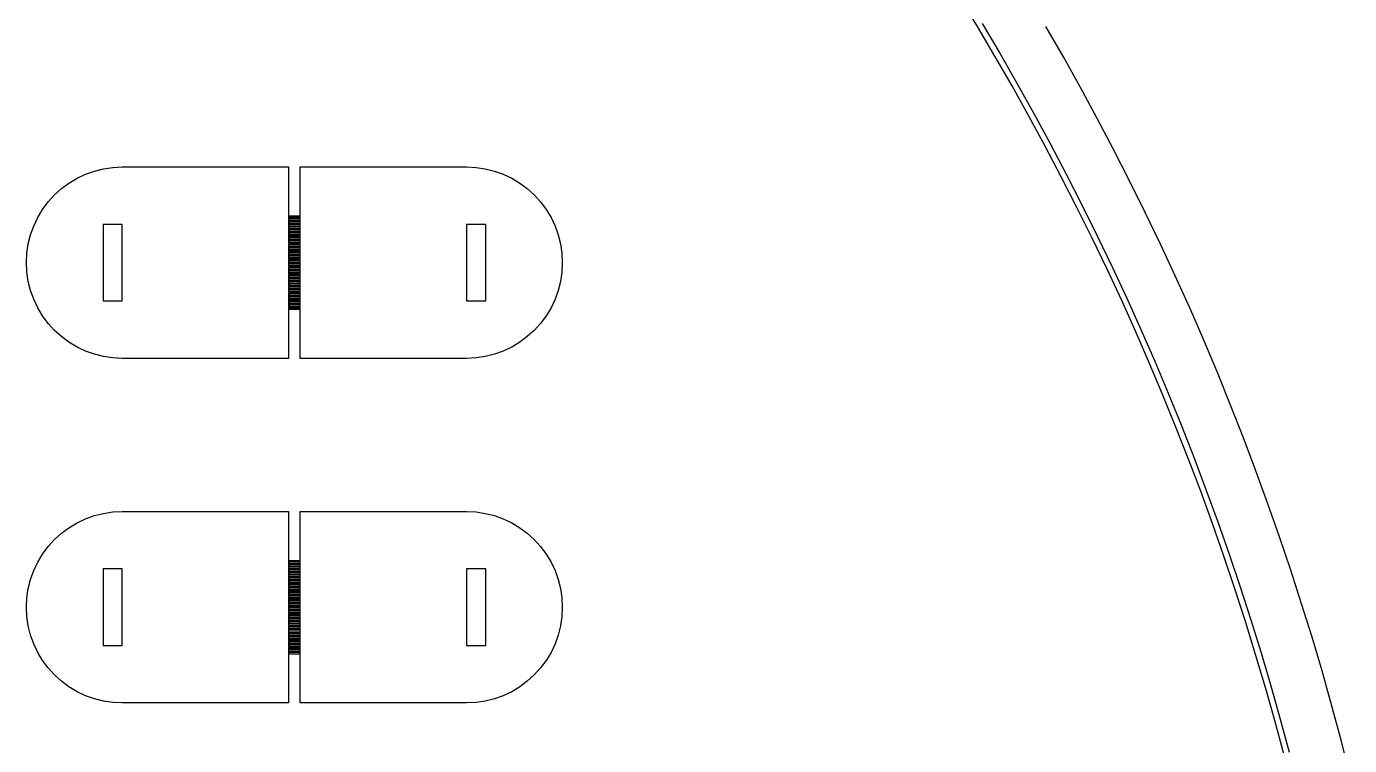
# Model space of a CAD drawing. Extents: x -16 to 132, y -40 to 113.
# Drawn here: x 94.08 to 129.43, y 56.13 to 75.33 of the extents above; entities that cross this region are included whole.
import ezdxf

# ---------------------------------------------------------------- set-up
doc = ezdxf.new("R2010")
doc.units = 0

msp = doc.modelspace()

# ---------------------------------------------------------------- linework, layer by layer
for p, q in [((119.486, 75.3327), (119.008, 76.1185)), ((119.954, 74.5412), (119.486, 75.3327)), ((119.614, 75.4099), (120.083, 74.6167)), ((121.782, 74.5203), (121.314, 75.3343)), ((120.083, 74.6167), (120.542, 73.8179)), ((120.412, 73.744), (119.954, 74.5412)), ((122.24, 73.7007), (121.782, 74.5203)), ((120.86, 72.9412), (120.412, 73.744)), ((120.542, 73.8179), (120.991, 73.0135)), ((122.687, 72.8754), (122.24, 73.7007)), ((121.298, 72.133), (120.86, 72.9412)), ((120.991, 73.0135), (121.431, 72.2037)), ((123.125, 72.0448), (122.687, 72.8754)), ((121.727, 71.3195), (121.298, 72.133)), ((121.431, 72.2037), (121.86, 71.3885)), ((123.552, 71.2089), (123.125, 72.0448)), ((95.6574, 71.3874), (95.8936, 71.4719)), ((95.8936, 71.4719), (96.1369, 71.5329)), ((96.1369, 71.5329), (96.3851, 71.5697)), ((96.3851, 71.5697), (96.6357, 71.582)), ((96.6357, 71.582), (101.084, 71.582)), ((101.084, 71.582), (101.084, 70.2782)), ((101.391, 70.2782), (101.391, 71.582)), ((101.391, 71.582), (105.839, 71.582)), ((105.839, 71.582), (106.09, 71.5697)), ((106.09, 71.5697), (106.338, 71.5329)), ((106.338, 71.5329), (106.581, 71.4719)), ((106.581, 71.4719), (106.817, 71.3874)), ((95.0139, 71.0017), (95.2154, 71.1511)), ((95.2154, 71.1511), (95.4306, 71.2801)), ((95.4306, 71.2801), (95.6574, 71.3874)), ((106.817, 71.3874), (107.044, 71.2801)), ((107.044, 71.2801), (107.259, 71.1511)), ((107.259, 71.1511), (107.461, 71.0017)), ((122.145, 70.5007), (121.727, 71.3195)), ((121.86, 71.3885), (122.279, 70.5682)), ((123.969, 70.3677), (123.552, 71.2089)), ((94.6595, 70.6473), (94.828, 70.8332)), ((94.828, 70.8332), (95.0139, 71.0017)), ((107.461, 71.0017), (107.647, 70.8332)), ((107.647, 70.8332), (107.815, 70.6473)), ((94.3811, 70.2306), (94.5101, 70.4458)), ((94.5101, 70.4458), (94.6595, 70.6473)), ((107.815, 70.6473), (107.965, 70.4458)), ((107.965, 70.4458), (108.094, 70.2306)), ((122.554, 69.6769), (122.145, 70.5007)), ((122.279, 70.5682), (122.688, 69.7427)), ((124.376, 69.5216), (123.969, 70.3677)), ((94.1893, 69.7676), (94.2738, 70.0038)), ((94.2738, 70.0038), (94.3811, 70.2306)), ((96.6357, 70.0481), (96.1244, 70.0481)), ((96.1244, 70.0481), (96.1244, 68.0029)), ((96.6357, 68.0029), (96.6357, 70.0481)), ((101.084, 70.2782), (101.391, 70.2782)), ((101.391, 70.2679), (101.084, 70.2679)), ((101.084, 70.2679), (101.084, 70.2373)), ((101.084, 70.2373), (101.391, 70.2373)), ((101.391, 70.227), (101.084, 70.227)), ((101.084, 70.227), (101.084, 70.1964)), ((101.084, 70.1964), (101.391, 70.1964)), ((101.391, 70.1861), (101.084, 70.1861)), ((101.084, 70.1861), (101.084, 70.1555)), ((101.084, 70.1555), (101.391, 70.1555)), ((101.391, 70.1452), (101.084, 70.1452)), ((101.084, 70.1452), (101.084, 70.1145)), ((101.084, 70.1145), (101.391, 70.1145)), ((101.391, 70.1043), (101.084, 70.1043)), ((101.084, 70.1043), (101.084, 70.0737)), ((101.084, 70.0737), (101.391, 70.0737)), ((101.391, 70.0634), (101.084, 70.0634)), ((101.084, 70.0634), (101.084, 70.0327)), ((101.084, 70.0327), (101.391, 70.0327)), ((101.391, 70.0225), (101.084, 70.0225)), ((101.084, 70.0225), (101.084, 69.9918)), ((101.084, 69.9918), (101.391, 69.9918)), ((101.391, 70.2373), (101.391, 70.2679)), ((101.391, 70.1964), (101.391, 70.227)), ((101.391, 70.1555), (101.391, 70.1861)), ((101.391, 70.1145), (101.391, 70.1452)), ((101.391, 70.0737), (101.391, 70.1043)), ((101.391, 70.0327), (101.391, 70.0634)), ((101.391, 69.9918), (101.391, 70.0225)), ((106.35, 70.0481), (105.839, 70.0481)), ((105.839, 70.0481), (105.839, 68.0029)), ((106.35, 68.0029), (106.35, 70.0481)), ((108.094, 70.2306), (108.201, 70.0038)), ((108.201, 70.0038), (108.286, 69.7676)), ((94.1283, 69.5242), (94.1893, 69.7676)), ((101.391, 69.9816), (101.084, 69.9816)), ((101.084, 69.9816), (101.084, 69.9509)), ((101.084, 69.9509), (101.391, 69.9509)), ((101.391, 69.9407), (101.084, 69.9407)), ((101.084, 69.9407), (101.084, 69.91)), ((101.084, 69.91), (101.391, 69.91)), ((101.391, 69.8998), (101.084, 69.8998)), ((101.084, 69.8998), (101.084, 69.8691)), ((101.084, 69.8691), (101.391, 69.8691)), ((101.391, 69.8589), (101.084, 69.8589)), ((101.084, 69.8589), (101.084, 69.8282)), ((101.084, 69.8282), (101.391, 69.8282)), ((101.391, 69.818), (101.084, 69.818)), ((101.084, 69.818), (101.084, 69.7873)), ((101.084, 69.7873), (101.391, 69.7873)), ((101.391, 69.7771), (101.084, 69.7771)), ((101.084, 69.7771), (101.084, 69.7464)), ((101.084, 69.7464), (101.391, 69.7464)), ((101.391, 69.7362), (101.084, 69.7362)), ((101.084, 69.7362), (101.084, 69.7055)), ((101.084, 69.7055), (101.391, 69.7055)), ((101.391, 69.6953), (101.084, 69.6953)), ((101.084, 69.6953), (101.084, 69.6646)), ((101.084, 69.6646), (101.391, 69.6646)), ((101.391, 69.6544), (101.084, 69.6544)), ((101.084, 69.6544), (101.084, 69.6237)), ((101.391, 69.9509), (101.391, 69.9816)), ((101.391, 69.91), (101.391, 69.9407)), ((101.391, 69.8691), (101.391, 69.8998)), ((101.391, 69.8282), (101.391, 69.8589)), ((101.391, 69.7873), (101.391, 69.818)), ((101.391, 69.7464), (101.391, 69.7771)), ((101.391, 69.7055), (101.391, 69.7362)), ((101.391, 69.6646), (101.391, 69.6953)), ((101.391, 69.6237), (101.391, 69.6544)), ((108.286, 69.7676), (108.346, 69.5242)), ((122.952, 68.8482), (122.554, 69.6769)), ((122.688, 69.7427), (123.087, 68.9123)), ((94.0915, 69.2761), (94.1283, 69.5242)), ((101.084, 69.6237), (101.391, 69.6237)), ((101.391, 69.6135), (101.084, 69.6135)), ((101.084, 69.6135), (101.084, 69.5828)), ((101.084, 69.5828), (101.391, 69.5828)), ((101.391, 69.5726), (101.084, 69.5726)), ((101.084, 69.5726), (101.084, 69.5419)), ((101.084, 69.5419), (101.391, 69.5419)), ((101.391, 69.5317), (101.084, 69.5317)), ((101.084, 69.5317), (101.084, 69.501)), ((101.084, 69.501), (101.391, 69.501)), ((101.391, 69.4908), (101.084, 69.4908)), ((101.084, 69.4908), (101.084, 69.4601)), ((101.084, 69.4601), (101.391, 69.4601)), ((101.391, 69.4499), (101.084, 69.4499)), ((101.084, 69.4499), (101.084, 69.4192)), ((101.084, 69.4192), (101.391, 69.4192)), ((101.391, 69.409), (101.084, 69.409)), ((101.084, 69.409), (101.084, 69.3783)), ((101.084, 69.3783), (101.391, 69.3783)), ((101.391, 69.3681), (101.084, 69.3681)), ((101.084, 69.3681), (101.084, 69.3374)), ((101.084, 69.3374), (101.391, 69.3374)), ((101.391, 69.3272), (101.084, 69.3272)), ((101.084, 69.3272), (101.084, 69.2965)), ((101.084, 69.2965), (101.391, 69.2965)), ((101.391, 69.2862), (101.084, 69.2862)), ((101.084, 69.2862), (101.084, 69.2556)), ((101.391, 69.5828), (101.391, 69.6135)), ((101.391, 69.5419), (101.391, 69.5726)), ((101.391, 69.501), (101.391, 69.5317)), ((101.391, 69.4601), (101.391, 69.4908)), ((101.391, 69.4192), (101.391, 69.4499)), ((101.391, 69.3783), (101.391, 69.409)), ((101.391, 69.3374), (101.391, 69.3681)), ((101.391, 69.2965), (101.391, 69.3272)), ((101.391, 69.2556), (101.391, 69.2862)), ((108.346, 69.5242), (108.383, 69.2761)), ((124.772, 68.6705), (124.376, 69.5216)), ((94.0792, 69.0255), (94.0915, 69.2761)), ((94.0915, 68.7749), (94.0792, 69.0255)), ((101.084, 69.2556), (101.391, 69.2556)), ((101.391, 69.2453), (101.084, 69.2453)), ((101.084, 69.2453), (101.084, 69.2147)), ((101.084, 69.2147), (101.391, 69.2147)), ((101.391, 69.2044), (101.084, 69.2044)), ((101.084, 69.2044), (101.084, 69.1738)), ((101.084, 69.1738), (101.391, 69.1738)), ((101.391, 69.1635), (101.084, 69.1635)), ((101.084, 69.1635), (101.084, 69.1329)), ((101.084, 69.1329), (101.391, 69.1329)), ((101.391, 69.1226), (101.084, 69.1226)), ((101.084, 69.1226), (101.084, 69.0919)), ((101.084, 69.0919), (101.391, 69.0919)), ((101.391, 69.0817), (101.084, 69.0817)), ((101.084, 69.0817), (101.084, 69.0511)), ((101.084, 69.0511), (101.391, 69.0511)), ((101.391, 69.0408), (101.084, 69.0408)), ((101.084, 69.0408), (101.084, 69.0101)), ((101.084, 69.0101), (101.391, 69.0101)), ((101.391, 68.9999), (101.084, 68.9999)), ((101.084, 68.9999), (101.084, 68.9693)), ((101.084, 68.9693), (101.391, 68.9693)), ((101.391, 68.959), (101.084, 68.959)), ((101.084, 68.959), (101.084, 68.9284)), ((101.391, 69.2147), (101.391, 69.2453)), ((101.391, 69.1738), (101.391, 69.2044)), ((101.391, 69.1329), (101.391, 69.1635)), ((101.391, 69.0919), (101.391, 69.1226)), ((101.391, 69.0511), (101.391, 69.0817)), ((101.391, 69.0101), (101.391, 69.0408)), ((101.391, 68.9693), (101.391, 68.9999)), ((101.391, 68.9284), (101.391, 68.959)), ((108.383, 69.2761), (108.396, 69.0255)), ((108.396, 69.0255), (108.383, 68.7749)), ((94.1283, 68.5267), (94.0915, 68.7749)), ((101.084, 68.9284), (101.391, 68.9284)), ((101.391, 68.9181), (101.084, 68.9181)), ((101.084, 68.9181), (101.084, 68.8875)), ((101.084, 68.8875), (101.391, 68.8875)), ((101.391, 68.8772), (101.084, 68.8772)), ((101.084, 68.8772), (101.084, 68.8465)), ((101.084, 68.8465), (101.391, 68.8465)), ((101.391, 68.8363), (101.084, 68.8363)), ((101.084, 68.8363), (101.084, 68.8056)), ((101.084, 68.8056), (101.391, 68.8056)), ((101.391, 68.7954), (101.084, 68.7954)), ((101.084, 68.7954), (101.084, 68.7647)), ((101.084, 68.7647), (101.391, 68.7647)), ((101.391, 68.7545), (101.084, 68.7545)), ((101.084, 68.7545), (101.084, 68.7238)), ((101.084, 68.7238), (101.391, 68.7238)), ((101.391, 68.7136), (101.084, 68.7136)), ((101.084, 68.7136), (101.084, 68.6829)), ((101.084, 68.6829), (101.391, 68.6829)), ((101.391, 68.6727), (101.084, 68.6727)), ((101.084, 68.6727), (101.084, 68.642)), ((101.084, 68.642), (101.391, 68.642)), ((101.391, 68.6318), (101.084, 68.6318)), ((101.084, 68.6318), (101.084, 68.6011)), ((101.084, 68.6011), (101.391, 68.6011)), ((101.391, 68.5909), (101.084, 68.5909)), ((101.084, 68.5909), (101.084, 68.5602)), ((101.391, 68.8875), (101.391, 68.9181)), ((101.391, 68.8465), (101.391, 68.8772)), ((101.391, 68.8056), (101.391, 68.8363)), ((101.391, 68.7647), (101.391, 68.7954)), ((101.391, 68.7238), (101.391, 68.7545)), ((101.391, 68.6829), (101.391, 68.7136)), ((101.391, 68.642), (101.391, 68.6727)), ((101.391, 68.6011), (101.391, 68.6318)), ((101.391, 68.5602), (101.391, 68.5909)), ((108.383, 68.7749), (108.346, 68.5267)), ((123.34, 68.0146), (122.952, 68.8482)), ((123.087, 68.9123), (123.476, 68.077)), ((125.157, 67.8146), (124.772, 68.6705)), ((94.1893, 68.2834), (94.1283, 68.5267)), ((94.2738, 68.0472), (94.1893, 68.2834)), ((101.084, 68.5602), (101.391, 68.5602)), ((101.391, 68.55), (101.084, 68.55)), ((101.084, 68.55), (101.084, 68.5193)), ((101.084, 68.5193), (101.391, 68.5193)), ((101.391, 68.5091), (101.084, 68.5091)), ((101.084, 68.5091), (101.084, 68.4784)), ((101.084, 68.4784), (101.391, 68.4784)), ((101.391, 68.4682), (101.084, 68.4682)), ((101.084, 68.4682), (101.084, 68.4375)), ((101.084, 68.4375), (101.391, 68.4375)), ((101.391, 68.4273), (101.084, 68.4273)), ((101.084, 68.4273), (101.084, 68.3966)), ((101.084, 68.3966), (101.391, 68.3966)), ((101.391, 68.3864), (101.084, 68.3864)), ((101.084, 68.3864), (101.084, 68.3557)), ((101.084, 68.3557), (101.391, 68.3557)), ((101.391, 68.3455), (101.084, 68.3455)), ((101.084, 68.3455), (101.084, 68.3148)), ((101.084, 68.3148), (101.391, 68.3148)), ((101.391, 68.3046), (101.084, 68.3046)), ((101.084, 68.3046), (101.084, 68.2739)), ((101.084, 68.2739), (101.391, 68.2739)), ((101.391, 68.2637), (101.084, 68.2637)), ((101.084, 68.2637), (101.084, 68.233)), ((101.084, 68.233), (101.391, 68.233)), ((101.391, 68.5193), (101.391, 68.55)), ((101.391, 68.4784), (101.391, 68.5091)), ((101.391, 68.4375), (101.391, 68.4682)), ((101.391, 68.3966), (101.391, 68.4273)), ((101.391, 68.3557), (101.391, 68.3864)), ((101.391, 68.3148), (101.391, 68.3455)), ((101.391, 68.2739), (101.391, 68.3046)), ((101.391, 68.233), (101.391, 68.2637)), ((108.286, 68.2834), (108.201, 68.0472)), ((108.346, 68.5267), (108.286, 68.2834)), ((94.3811, 67.8204), (94.2738, 68.0472)), ((96.1244, 68.0029), (96.6357, 68.0029)), ((101.391, 68.2228), (101.084, 68.2228)), ((101.084, 68.2228), (101.084, 68.1921)), ((101.084, 68.1921), (101.391, 68.1921)), ((101.391, 68.1819), (101.084, 68.1819)), ((101.084, 68.1819), (101.084, 68.1512)), ((101.084, 68.1512), (101.391, 68.1512)), ((101.391, 68.141), (101.084, 68.141)), ((101.084, 68.141), (101.084, 68.1103)), ((101.084, 68.1103), (101.391, 68.1103)), ((101.391, 68.1), (101.084, 68.1)), ((101.084, 68.1), (101.084, 68.0694)), ((101.084, 68.0694), (101.391, 68.0694)), ((101.391, 68.0591), (101.084, 68.0591)), ((101.084, 68.0591), (101.084, 68.0285)), ((101.084, 68.0285), (101.391, 68.0285)), ((101.391, 68.0182), (101.084, 68.0182)), ((101.084, 68.0182), (101.084, 67.9875)), ((101.084, 67.9875), (101.391, 67.9875)), ((101.391, 67.9773), (101.084, 67.9773)), ((101.084, 67.9773), (101.084, 67.9467)), ((101.084, 67.9467), (101.391, 67.9467)), ((101.391, 67.9364), (101.084, 67.9364)), ((101.084, 67.9364), (101.084, 67.9058)), ((101.084, 67.9058), (101.391, 67.9058)), ((101.391, 67.8955), (101.084, 67.8955)), ((101.084, 67.8955), (101.084, 67.8649)), ((101.391, 68.1921), (101.391, 68.2228)), ((101.391, 68.1512), (101.391, 68.1819)), ((101.391, 68.1103), (101.391, 68.141)), ((101.391, 68.0694), (101.391, 68.1)), ((101.391, 68.0285), (101.391, 68.0591)), ((101.391, 67.9875), (101.391, 68.0182)), ((101.391, 67.9467), (101.391, 67.9773)), ((101.391, 67.9058), (101.391, 67.9364)), ((101.391, 67.8649), (101.391, 67.8955)), ((105.839, 68.0029), (106.35, 68.0029)), ((108.201, 68.0472), (108.094, 67.8204)), ((123.718, 67.1763), (123.34, 68.0146)), ((123.476, 68.077), (123.855, 67.2371)), ((94.5101, 67.6052), (94.3811, 67.8204)), ((94.6595, 67.4037), (94.5101, 67.6052)), ((101.084, 67.8649), (101.391, 67.8649)), ((101.391, 67.8546), (101.084, 67.8546)), ((101.084, 67.8546), (101.084, 67.8239)), ((101.084, 67.8239), (101.391, 67.8239)), ((101.391, 67.8137), (101.084, 67.8137)), ((101.084, 67.8137), (101.084, 67.783)), ((101.084, 67.783), (101.391, 67.783)), ((101.391, 67.7728), (101.084, 67.7728)), ((101.084, 67.7728), (101.084, 66.469)), ((101.391, 67.8239), (101.391, 67.8546)), ((101.391, 67.783), (101.391, 67.8137)), ((101.391, 66.469), (101.391, 67.7728)), ((107.965, 67.6052), (107.815, 67.4037)), ((108.094, 67.8204), (107.965, 67.6052)), ((125.533, 66.954), (125.157, 67.8146)), ((94.828, 67.2178), (94.6595, 67.4037)), ((95.0139, 67.0493), (94.828, 67.2178)), ((107.647, 67.2178), (107.461, 67.0493)), ((107.815, 67.4037), (107.647, 67.2178)), ((124.085, 66.3335), (123.718, 67.1763)), ((123.855, 67.2371), (124.223, 66.3925)), ((95.2154, 66.8999), (95.0139, 67.0493)), ((95.4306, 66.7709), (95.2154, 66.8999)), ((107.259, 66.8999), (107.044, 66.7709)), ((107.461, 67.0493), (107.259, 66.8999)), ((125.897, 66.0889), (125.533, 66.954)), ((95.6574, 66.6636), (95.4306, 66.7709)), ((95.8936, 66.5791), (95.6574, 66.6636)), ((96.1369, 66.5181), (95.8936, 66.5791)), ((96.3851, 66.4813), (96.1369, 66.5181)), ((96.6357, 66.469), (96.3851, 66.4813)), ((101.084, 66.469), (96.6357, 66.469)), ((105.839, 66.469), (101.391, 66.469)), ((106.09, 66.4813), (105.839, 66.469)), ((106.338, 66.5181), (106.09, 66.4813)), ((106.581, 66.5791), (106.338, 66.5181)), ((106.817, 66.6636), (106.581, 66.5791)), ((107.044, 66.7709), (106.817, 66.6636)), ((124.442, 65.4861), (124.085, 66.3335)), ((124.223, 66.3925), (124.581, 65.5435)), ((126.251, 65.2194), (125.897, 66.0889)), ((124.789, 64.6345), (124.442, 65.4861)), ((124.581, 65.5435), (124.928, 64.6902)), ((126.594, 64.3456), (126.251, 65.2194)), ((124.928, 64.6902), (125.265, 63.8327)), ((125.125, 63.7787), (124.789, 64.6345)), ((126.927, 63.4676), (126.594, 64.3456)), ((125.451, 62.9189), (125.125, 63.7787)), ((125.265, 63.8327), (125.591, 62.9711)), ((127.249, 62.5857), (126.927, 63.4676)), ((125.591, 62.9711), (125.907, 62.1056)), ((125.766, 62.0551), (125.451, 62.9189)), ((127.559, 61.6998), (127.249, 62.5857)), ((95.6574, 62.184), (95.8936, 62.2685)), ((95.8936, 62.2685), (96.1369, 62.3295)), ((96.1369, 62.3295), (96.3851, 62.3663)), ((96.3851, 62.3663), (96.6357, 62.3786)), ((96.6357, 62.3786), (101.084, 62.3786)), ((101.084, 62.3786), (101.084, 61.0748)), ((101.391, 61.0748), (101.391, 62.3786)), ((101.391, 62.3786), (105.839, 62.3786)), ((105.839, 62.3786), (106.09, 62.3663)), ((106.09, 62.3663), (106.338, 62.3295)), ((106.338, 62.3295), (106.581, 62.2685)), ((106.581, 62.2685), (106.817, 62.184)), ((95.0139, 61.7983), (95.2154, 61.9477)), ((95.2154, 61.9477), (95.4306, 62.0767)), ((95.4306, 62.0767), (95.6574, 62.184)), ((106.817, 62.184), (107.044, 62.0767)), ((107.044, 62.0767), (107.259, 61.9477)), ((107.259, 61.9477), (107.461, 61.7983)), ((126.07, 61.1875), (125.766, 62.0551)), ((125.907, 62.1056), (126.212, 61.2363)), ((94.6595, 61.4439), (94.828, 61.6298)), ((94.828, 61.6298), (95.0139, 61.7983)), ((107.461, 61.7983), (107.647, 61.6298)), ((107.647, 61.6298), (107.815, 61.4439)), ((127.859, 60.8102), (127.559, 61.6998)), ((94.3811, 61.0272), (94.5101, 61.2424)), ((94.5101, 61.2424), (94.6595, 61.4439)), ((107.815, 61.4439), (107.965, 61.2424)), ((107.965, 61.2424), (108.094, 61.0272)), ((126.364, 60.3162), (126.07, 61.1875)), ((126.212, 61.2363), (126.506, 60.3633)), ((94.1893, 60.5642), (94.2738, 60.8004)), ((94.2738, 60.8004), (94.3811, 61.0272)), ((96.6357, 60.8447), (96.1244, 60.8447)), ((96.1244, 60.8447), (96.1244, 58.7995)), ((96.6357, 58.7995), (96.6357, 60.8447)), ((101.084, 61.0748), (101.391, 61.0748)), ((101.391, 61.0645), (101.084, 61.0645)), ((101.084, 61.0645), (101.084, 61.0339)), ((101.084, 61.0339), (101.391, 61.0339)), ((101.391, 61.0236), (101.084, 61.0236)), ((101.084, 61.0236), (101.084, 60.993)), ((101.084, 60.993), (101.391, 60.993)), ((101.391, 60.9827), (101.084, 60.9827)), ((101.084, 60.9827), (101.084, 60.9521)), ((101.084, 60.9521), (101.391, 60.9521)), ((101.391, 60.9418), (101.084, 60.9418)), ((101.084, 60.9418), (101.084, 60.9111)), ((101.084, 60.9111), (101.391, 60.9111)), ((101.391, 60.9009), (101.084, 60.9009)), ((101.084, 60.9009), (101.084, 60.8703)), ((101.084, 60.8703), (101.391, 60.8703)), ((101.391, 60.86), (101.084, 60.86)), ((101.084, 60.86), (101.084, 60.8293)), ((101.084, 60.8293), (101.391, 60.8293)), ((101.391, 60.8191), (101.084, 60.8191)), ((101.084, 60.8191), (101.084, 60.7884)), ((101.391, 61.0339), (101.391, 61.0645)), ((101.391, 60.993), (101.391, 61.0236)), ((101.391, 60.9521), (101.391, 60.9827)), ((101.391, 60.9111), (101.391, 60.9418)), ((101.391, 60.8703), (101.391, 60.9009)), ((101.391, 60.8293), (101.391, 60.86)), ((101.391, 60.7884), (101.391, 60.8191)), ((106.35, 60.8447), (105.839, 60.8447)), ((105.839, 60.8447), (105.839, 58.7995)), ((106.35, 58.7995), (106.35, 60.8447)), ((108.094, 61.0272), (108.201, 60.8004)), ((108.201, 60.8004), (108.286, 60.5642)), ((128.148, 59.9171), (127.859, 60.8102)), ((94.1283, 60.3208), (94.1893, 60.5642)), ((101.084, 60.7884), (101.391, 60.7884)), ((101.391, 60.7782), (101.084, 60.7782)), ((101.084, 60.7782), (101.084, 60.7475)), ((101.084, 60.7475), (101.391, 60.7475)), ((101.391, 60.7373), (101.084, 60.7373)), ((101.084, 60.7373), (101.084, 60.7066)), ((101.084, 60.7066), (101.391, 60.7066)), ((101.391, 60.6964), (101.084, 60.6964)), ((101.084, 60.6964), (101.084, 60.6657)), ((101.084, 60.6657), (101.391, 60.6657)), ((101.391, 60.6555), (101.084, 60.6555)), ((101.084, 60.6555), (101.084, 60.6248)), ((101.084, 60.6248), (101.391, 60.6248)), ((101.391, 60.6146), (101.084, 60.6146)), ((101.084, 60.6146), (101.084, 60.5839)), ((101.084, 60.5839), (101.391, 60.5839)), ((101.391, 60.5737), (101.084, 60.5737)), ((101.084, 60.5737), (101.084, 60.543)), ((101.084, 60.543), (101.391, 60.543)), ((101.391, 60.5328), (101.084, 60.5328)), ((101.084, 60.5328), (101.084, 60.5021)), ((101.084, 60.5021), (101.391, 60.5021)), ((101.391, 60.4919), (101.084, 60.4919)), ((101.084, 60.4919), (101.084, 60.4612)), ((101.084, 60.4612), (101.391, 60.4612)), ((101.391, 60.451), (101.084, 60.451)), ((101.084, 60.451), (101.084, 60.4203)), ((101.391, 60.7475), (101.391, 60.7782)), ((101.391, 60.7066), (101.391, 60.7373)), ((101.391, 60.6657), (101.391, 60.6964)), ((101.391, 60.6248), (101.391, 60.6555)), ((101.391, 60.5839), (101.391, 60.6146)), ((101.391, 60.543), (101.391, 60.5737)), ((101.391, 60.5021), (101.391, 60.5328)), ((101.391, 60.4612), (101.391, 60.4919)), ((101.391, 60.4203), (101.391, 60.451)), ((108.286, 60.5642), (108.346, 60.3208)), ((94.0915, 60.0727), (94.1283, 60.3208)), ((101.084, 60.4203), (101.391, 60.4203)), ((101.391, 60.4101), (101.084, 60.4101)), ((101.084, 60.4101), (101.084, 60.3794)), ((101.084, 60.3794), (101.391, 60.3794)), ((101.391, 60.3692), (101.084, 60.3692)), ((101.084, 60.3692), (101.084, 60.3385)), ((101.084, 60.3385), (101.391, 60.3385)), ((101.391, 60.3283), (101.084, 60.3283)), ((101.084, 60.3283), (101.084, 60.2976)), ((101.084, 60.2976), (101.391, 60.2976)), ((101.391, 60.2874), (101.084, 60.2874)), ((101.084, 60.2874), (101.084, 60.2567)), ((101.084, 60.2567), (101.391, 60.2567)), ((101.391, 60.2465), (101.084, 60.2465)), ((101.084, 60.2465), (101.084, 60.2158)), ((101.084, 60.2158), (101.391, 60.2158)), ((101.391, 60.2056), (101.084, 60.2056)), ((101.084, 60.2056), (101.084, 60.1749)), ((101.084, 60.1749), (101.391, 60.1749)), ((101.391, 60.1647), (101.084, 60.1647)), ((101.084, 60.1647), (101.084, 60.134)), ((101.084, 60.134), (101.391, 60.134)), ((101.391, 60.1238), (101.084, 60.1238)), ((101.084, 60.1238), (101.084, 60.0931)), ((101.084, 60.0931), (101.391, 60.0931)), ((101.391, 60.3794), (101.391, 60.4101)), ((101.391, 60.3385), (101.391, 60.3692)), ((101.391, 60.2976), (101.391, 60.3283)), ((101.391, 60.2567), (101.391, 60.2874)), ((101.391, 60.2158), (101.391, 60.2465)), ((101.391, 60.1749), (101.391, 60.2056)), ((101.391, 60.134), (101.391, 60.1647)), ((101.391, 60.0931), (101.391, 60.1238)), ((108.346, 60.3208), (108.383, 60.0727)), ((126.647, 59.4414), (126.364, 60.3162)), ((126.506, 60.3633), (126.79, 59.4867)), ((94.0792, 59.8221), (94.0915, 60.0727)), ((94.0915, 59.5715), (94.0792, 59.8221)), ((101.391, 60.0828), (101.084, 60.0828)), ((101.084, 60.0828), (101.084, 60.0522)), ((101.084, 60.0522), (101.391, 60.0522)), ((101.391, 60.0419), (101.084, 60.0419)), ((101.084, 60.0419), (101.084, 60.0113)), ((101.084, 60.0113), (101.391, 60.0113)), ((101.391, 60.001), (101.084, 60.001)), ((101.084, 60.001), (101.084, 59.9704)), ((101.084, 59.9704), (101.391, 59.9704)), ((101.391, 59.9601), (101.084, 59.9601)), ((101.084, 59.9601), (101.084, 59.9295)), ((101.084, 59.9295), (101.391, 59.9295)), ((101.391, 59.9192), (101.084, 59.9192)), ((101.084, 59.9192), (101.084, 59.8885)), ((101.084, 59.8885), (101.391, 59.8885)), ((101.391, 59.8783), (101.084, 59.8783)), ((101.084, 59.8783), (101.084, 59.8477)), ((101.084, 59.8477), (101.391, 59.8477)), ((101.391, 59.8374), (101.084, 59.8374)), ((101.084, 59.8374), (101.084, 59.8067)), ((101.084, 59.8067), (101.391, 59.8067)), ((101.391, 59.7965), (101.084, 59.7965)), ((101.084, 59.7965), (101.084, 59.7659)), ((101.084, 59.7659), (101.391, 59.7659)), ((101.391, 59.7556), (101.084, 59.7556)), ((101.084, 59.7556), (101.084, 59.725)), ((101.391, 60.0522), (101.391, 60.0828)), ((101.391, 60.0113), (101.391, 60.0419)), ((101.391, 59.9704), (101.391, 60.001)), ((101.391, 59.9295), (101.391, 59.9601)), ((101.391, 59.8885), (101.391, 59.9192)), ((101.391, 59.8477), (101.391, 59.8783)), ((101.391, 59.8067), (101.391, 59.8374)), ((101.391, 59.7659), (101.391, 59.7965)), ((101.391, 59.725), (101.391, 59.7556)), ((108.383, 60.0727), (108.396, 59.8221)), ((108.396, 59.8221), (108.383, 59.5715)), ((128.426, 59.0204), (128.148, 59.9171)), ((94.1283, 59.3233), (94.0915, 59.5715)), ((101.084, 59.725), (101.391, 59.725)), ((101.391, 59.7147), (101.084, 59.7147)), ((101.084, 59.7147), (101.084, 59.6841)), ((101.084, 59.6841), (101.391, 59.6841)), ((101.391, 59.6738), (101.084, 59.6738)), ((101.084, 59.6738), (101.084, 59.6431)), ((101.084, 59.6431), (101.391, 59.6431)), ((101.391, 59.6329), (101.084, 59.6329)), ((101.084, 59.6329), (101.084, 59.6022)), ((101.084, 59.6022), (101.391, 59.6022)), ((101.391, 59.592), (101.084, 59.592)), ((101.084, 59.592), (101.084, 59.5613)), ((101.084, 59.5613), (101.391, 59.5613)), ((101.391, 59.5511), (101.084, 59.5511)), ((101.084, 59.5511), (101.084, 59.5204)), ((101.084, 59.5204), (101.391, 59.5204)), ((101.391, 59.5102), (101.084, 59.5102)), ((101.084, 59.5102), (101.084, 59.4795)), ((101.084, 59.4795), (101.391, 59.4795)), ((101.391, 59.4693), (101.084, 59.4693)), ((101.084, 59.4693), (101.084, 59.4386)), ((101.084, 59.4386), (101.391, 59.4386)), ((101.391, 59.4284), (101.084, 59.4284)), ((101.084, 59.4284), (101.084, 59.3977)), ((101.084, 59.3977), (101.391, 59.3977)), ((101.391, 59.3875), (101.084, 59.3875)), ((101.084, 59.3875), (101.084, 59.3568)), ((101.391, 59.6841), (101.391, 59.7147)), ((101.391, 59.6431), (101.391, 59.6738)), ((101.391, 59.6022), (101.391, 59.6329)), ((101.391, 59.5613), (101.391, 59.592)), ((101.391, 59.5204), (101.391, 59.5511)), ((101.391, 59.4795), (101.391, 59.5102)), ((101.391, 59.4386), (101.391, 59.4693)), ((101.391, 59.3977), (101.391, 59.4284)), ((101.391, 59.3568), (101.391, 59.3875)), ((108.383, 59.5715), (108.346, 59.3233)), ((126.919, 58.5632), (126.647, 59.4414)), ((126.79, 59.4867), (127.063, 58.6067)), ((94.1893, 59.08), (94.1283, 59.3233)), ((94.2738, 58.8438), (94.1893, 59.08)), ((101.084, 59.3568), (101.391, 59.3568)), ((101.391, 59.3466), (101.084, 59.3466)), ((101.084, 59.3466), (101.084, 59.3159)), ((101.084, 59.3159), (101.391, 59.3159)), ((101.391, 59.3057), (101.084, 59.3057)), ((101.084, 59.3057), (101.084, 59.275)), ((101.084, 59.275), (101.391, 59.275)), ((101.391, 59.2648), (101.084, 59.2648)), ((101.084, 59.2648), (101.084, 59.2341)), ((101.084, 59.2341), (101.391, 59.2341)), ((101.391, 59.2239), (101.084, 59.2239)), ((101.084, 59.2239), (101.084, 59.1932)), ((101.084, 59.1932), (101.391, 59.1932)), ((101.391, 59.183), (101.084, 59.183)), ((101.084, 59.183), (101.084, 59.1523)), ((101.084, 59.1523), (101.391, 59.1523)), ((101.391, 59.1421), (101.084, 59.1421)), ((101.084, 59.1421), (101.084, 59.1114)), ((101.084, 59.1114), (101.391, 59.1114)), ((101.391, 59.1012), (101.084, 59.1012)), ((101.084, 59.1012), (101.084, 59.0705)), ((101.084, 59.0705), (101.391, 59.0705)), ((101.391, 59.0603), (101.084, 59.0603)), ((101.084, 59.0603), (101.084, 59.0296)), ((101.391, 59.3159), (101.391, 59.3466)), ((101.391, 59.275), (101.391, 59.3057)), ((101.391, 59.2341), (101.391, 59.2648)), ((101.391, 59.1932), (101.391, 59.2239)), ((101.391, 59.1523), (101.391, 59.183)), ((101.391, 59.1114), (101.391, 59.1421)), ((101.391, 59.0705), (101.391, 59.1012)), ((101.391, 59.0296), (101.391, 59.0603)), ((108.286, 59.08), (108.201, 58.8438)), ((108.346, 59.3233), (108.286, 59.08)), ((94.3811, 58.617), (94.2738, 58.8438)), ((96.1244, 58.7995), (96.6357, 58.7995)), ((101.084, 59.0296), (101.391, 59.0296)), ((101.391, 59.0194), (101.084, 59.0194)), ((101.084, 59.0194), (101.084, 58.9887)), ((101.084, 58.9887), (101.391, 58.9887)), ((101.391, 58.9785), (101.084, 58.9785)), ((101.084, 58.9785), (101.084, 58.9478)), ((101.084, 58.9478), (101.391, 58.9478)), ((101.391, 58.9375), (101.084, 58.9375)), ((101.084, 58.9375), (101.084, 58.9069)), ((101.084, 58.9069), (101.391, 58.9069)), ((101.391, 58.8966), (101.084, 58.8966)), ((101.084, 58.8966), (101.084, 58.866)), ((101.084, 58.866), (101.391, 58.866)), ((101.391, 58.8557), (101.084, 58.8557)), ((101.084, 58.8557), (101.084, 58.8251)), ((101.084, 58.8251), (101.391, 58.8251)), ((101.391, 58.8148), (101.084, 58.8148)), ((101.084, 58.8148), (101.084, 58.7841)), ((101.084, 58.7841), (101.391, 58.7841)), ((101.391, 58.7739), (101.084, 58.7739)), ((101.084, 58.7739), (101.084, 58.7433)), ((101.084, 58.7433), (101.391, 58.7433)), ((101.391, 58.733), (101.084, 58.733)), ((101.084, 58.733), (101.084, 58.7024)), ((101.084, 58.7024), (101.391, 58.7024)), ((101.391, 58.6921), (101.084, 58.6921)), ((101.084, 58.6921), (101.084, 58.6615)), ((101.391, 58.9887), (101.391, 59.0194)), ((101.391, 58.9478), (101.391, 58.9785)), ((101.391, 58.9069), (101.391, 58.9375)), ((101.391, 58.866), (101.391, 58.8966)), ((101.391, 58.8251), (101.391, 58.8557)), ((101.391, 58.7841), (101.391, 58.8148)), ((101.391, 58.7433), (101.391, 58.7739)), ((101.391, 58.7024), (101.391, 58.733)), ((101.391, 58.6615), (101.391, 58.6921)), ((105.839, 58.7995), (106.35, 58.7995)), ((108.201, 58.8438), (108.094, 58.617)), ((128.693, 58.1203), (128.426, 59.0204)), ((94.5101, 58.4018), (94.3811, 58.617)), ((94.6595, 58.2003), (94.5101, 58.4018)), ((101.084, 58.6615), (101.391, 58.6615)), ((101.391, 58.6512), (101.084, 58.6512)), ((101.084, 58.6512), (101.084, 58.6205)), ((101.084, 58.6205), (101.391, 58.6205)), ((101.391, 58.6103), (101.084, 58.6103)), ((101.084, 58.6103), (101.084, 58.5796)), ((101.084, 58.5796), (101.391, 58.5796)), ((101.391, 58.5694), (101.084, 58.5694)), ((101.084, 58.5694), (101.084, 57.2656)), ((101.391, 58.6205), (101.391, 58.6512)), ((101.391, 58.5796), (101.391, 58.6103)), ((101.391, 57.2656), (101.391, 58.5694)), ((107.965, 58.4018), (107.815, 58.2003)), ((108.094, 58.617), (107.965, 58.4018)), ((127.181, 57.6817), (126.919, 58.5632)), ((127.063, 58.6067), (127.325, 57.7235)), ((94.828, 58.0144), (94.6595, 58.2003)), ((95.0139, 57.8459), (94.828, 58.0144)), ((107.647, 58.0144), (107.461, 57.8459)), ((107.815, 58.2003), (107.647, 58.0144)), ((128.949, 57.2171), (128.693, 58.1203)), ((95.2154, 57.6965), (95.0139, 57.8459)), ((95.4306, 57.5675), (95.2154, 57.6965)), ((107.259, 57.6965), (107.044, 57.5675)), ((107.461, 57.8459), (107.259, 57.6965)), ((127.431, 56.797), (127.181, 57.6817)), ((127.325, 57.7235), (127.576, 56.8371)), ((95.6574, 57.4602), (95.4306, 57.5675)), ((95.8936, 57.3757), (95.6574, 57.4602)), ((96.1369, 57.3147), (95.8936, 57.3757)), ((96.3851, 57.2779), (96.1369, 57.3147)), ((96.6357, 57.2656), (96.3851, 57.2779)), ((101.084, 57.2656), (96.6357, 57.2656)), ((105.839, 57.2656), (101.391, 57.2656)), ((106.09, 57.2779), (105.839, 57.2656)), ((106.338, 57.3147), (106.09, 57.2779)), ((106.581, 57.3757), (106.338, 57.3147)), ((106.817, 57.4602), (106.581, 57.3757)), ((107.044, 57.5675), (106.817, 57.4602)), ((129.194, 56.3108), (128.949, 57.2171)), ((127.671, 55.9094), (127.431, 56.797)), ((127.576, 56.8371), (127.816, 55.9476)), ((129.428, 55.4016), (129.194, 56.3108))]:
    msp.add_line(p, q)

doc.saveas('drawing.dxf')
